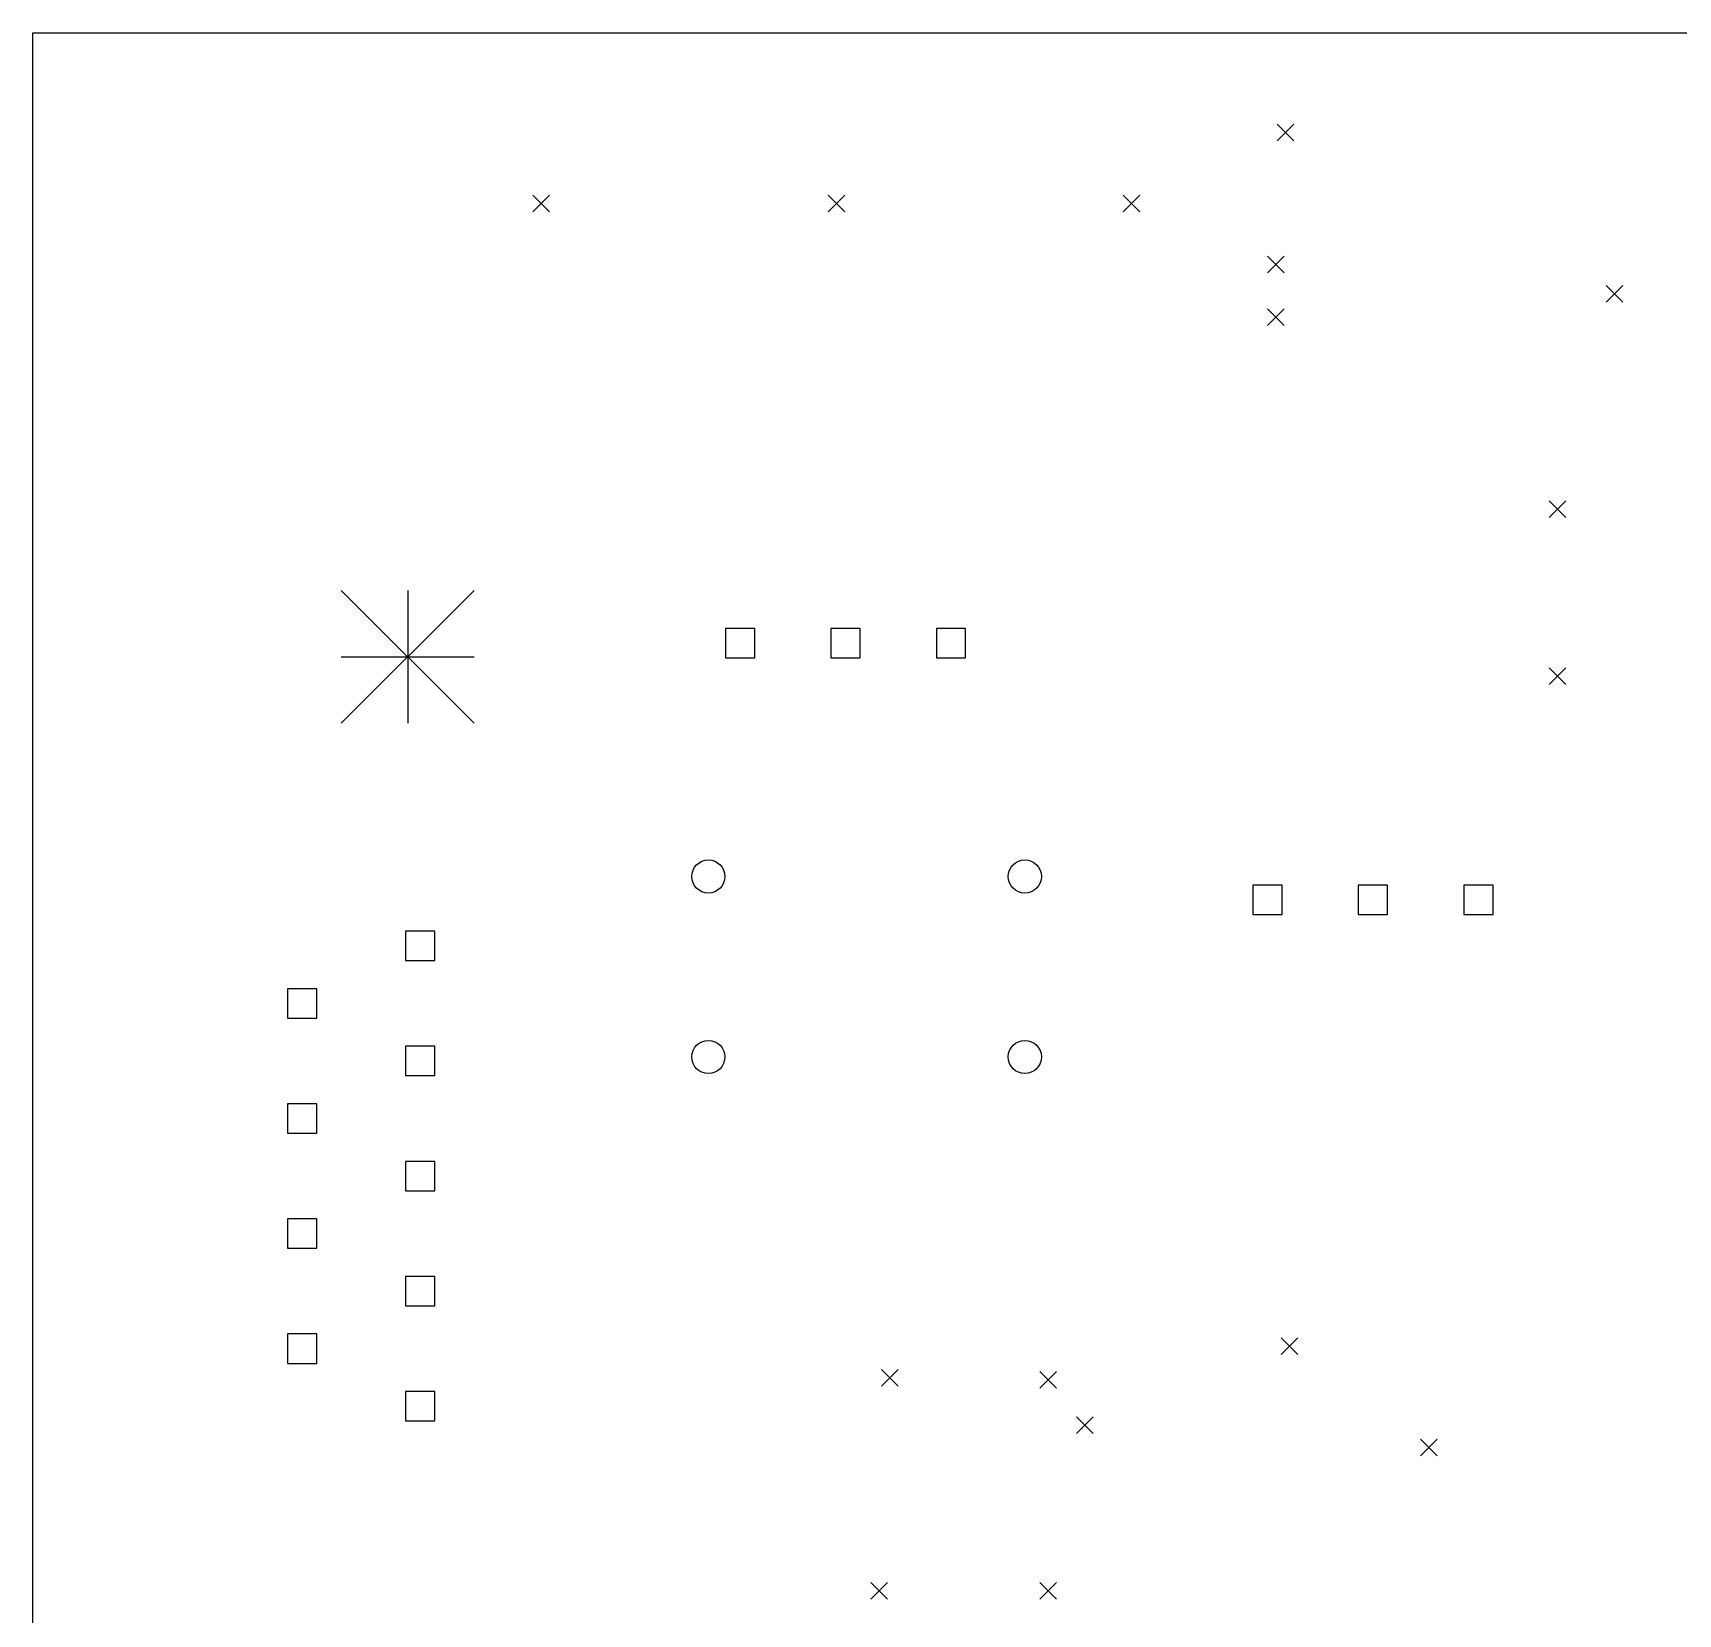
# Model space of a CAD drawing. Extents: x 4.24 to 7.47, y -5.89 to -2.76.
# Drawn here: x 4.321 to 5.88, y -4.258 to -2.76 of the extents above; entities that cross this region are included whole.
import ezdxf

# ---------------------------------------------------------------- set-up
doc = ezdxf.new("R2010")
doc.units = 0
doc.header["$MEASUREMENT"] = 0
doc.layers.add('BLACK', color=7, linetype='CONTINUOUS')

msp = doc.modelspace()

# ---------------------------------------------------------------- linework, layer by layer
at = {"layer": 'BLACK', "linetype": 'CONTINUOUS'}
for p, q in [((4.3207, -2.7595), (7.4703, -2.7595)), ((4.3207, -4.9249), (4.3207, -2.7595)), ((5.5001, -2.8461), (5.5159, -2.8619)), ((5.5159, -2.8461), (5.5001, -2.8619)), ((4.7946, -2.9134), (4.8104, -2.9291)), ((4.8104, -2.9134), (4.7946, -2.9291)), ((5.0746, -2.9134), (5.0903, -2.9291)), ((5.0903, -2.9134), (5.0746, -2.9291)), ((5.3543, -2.9134), (5.3701, -2.9291)), ((5.3701, -2.9134), (5.3543, -2.9291)), ((5.4911, -2.9711), (5.5069, -2.9869)), ((5.5069, -2.9711), (5.4911, -2.9869)), ((5.8122, -2.9988), (5.828, -3.0146)), ((5.828, -2.9988), (5.8122, -3.0146)), ((5.4911, -3.0211), (5.5069, -3.0369)), ((5.5069, -3.0211), (5.4911, -3.0369)), ((5.7581, -3.2031), (5.7739, -3.2189)), ((5.7739, -3.2031), (5.7581, -3.2189)), ((4.613, -3.2878), (4.739, -3.4137)), ((4.739, -3.2878), (4.613, -3.4137)), ((4.676, -3.2878), (4.676, -3.4137)), ((5.0049, -3.3241), (4.9771, -3.3241)), ((4.9771, -3.3241), (4.9771, -3.3519)), ((5.0049, -3.3519), (5.0049, -3.3241)), ((5.1049, -3.3241), (5.0771, -3.3241)), ((5.0771, -3.3241), (5.0771, -3.3519)), ((5.1049, -3.3519), (5.1049, -3.3241)), ((5.2049, -3.3241), (5.1771, -3.3241)), ((5.1771, -3.3241), (5.1771, -3.3519)), ((5.2049, -3.3519), (5.2049, -3.3241)), ((4.613, -3.3507), (4.739, -3.3507)), ((4.9771, -3.3519), (5.0049, -3.3519)), ((5.0771, -3.3519), (5.1049, -3.3519)), ((5.1771, -3.3519), (5.2049, -3.3519)), ((5.7581, -3.3611), (5.7739, -3.3769)), ((5.7739, -3.3611), (5.7581, -3.3769)), ((5.5049, -3.5672), (5.4771, -3.5672)), ((5.4771, -3.5672), (5.4771, -3.595)), ((5.5049, -3.595), (5.5049, -3.5672)), ((5.6049, -3.5672), (5.5771, -3.5672)), ((5.5771, -3.5672), (5.5771, -3.595)), ((5.6049, -3.595), (5.6049, -3.5672)), ((5.7049, -3.5672), (5.6771, -3.5672)), ((5.6771, -3.5672), (5.6771, -3.595)), ((5.7049, -3.595), (5.7049, -3.5672)), ((5.4771, -3.595), (5.5049, -3.595)), ((5.5771, -3.595), (5.6049, -3.595)), ((5.6771, -3.595), (5.7049, -3.595)), ((4.7017, -3.6108), (4.6739, -3.6108)), ((4.6739, -3.6108), (4.6739, -3.6387)), ((4.7017, -3.6387), (4.7017, -3.6108)), ((4.6739, -3.6387), (4.7017, -3.6387)), ((4.5899, -3.6654), (4.5621, -3.6654)), ((4.5621, -3.6654), (4.5621, -3.6932)), ((4.5899, -3.6932), (4.5899, -3.6654)), ((4.5621, -3.6932), (4.5899, -3.6932)), ((4.7017, -3.7199), (4.6739, -3.7199)), ((4.6739, -3.7199), (4.6739, -3.7477)), ((4.7017, -3.7477), (4.7017, -3.7199)), ((4.6739, -3.7477), (4.7017, -3.7477)), ((4.5899, -3.7744), (4.5621, -3.7744)), ((4.5621, -3.7744), (4.5621, -3.8023)), ((4.5899, -3.8023), (4.5899, -3.7744)), ((4.5621, -3.8023), (4.5899, -3.8023)), ((4.7017, -3.829), (4.6739, -3.829)), ((4.6739, -3.829), (4.6739, -3.8568)), ((4.7017, -3.8568), (4.7017, -3.829)), ((4.6739, -3.8568), (4.7017, -3.8568)), ((4.5899, -3.8835), (4.5621, -3.8835)), ((4.5621, -3.8835), (4.5621, -3.9113)), ((4.5899, -3.9113), (4.5899, -3.8835)), ((4.5621, -3.9113), (4.5899, -3.9113)), ((4.7017, -3.938), (4.6739, -3.938)), ((4.6739, -3.938), (4.6739, -3.9658)), ((4.7017, -3.9658), (4.7017, -3.938)), ((4.6739, -3.9658), (4.7017, -3.9658)), ((4.5899, -3.9925), (4.5621, -3.9925)), ((4.5621, -3.9925), (4.5621, -4.0204)), ((4.5899, -4.0204), (4.5899, -3.9925)), ((5.5039, -3.9961), (5.5197, -4.0119)), ((5.5197, -3.9961), (5.5039, -4.0119)), ((4.5621, -4.0204), (4.5899, -4.0204)), ((5.1251, -4.0261), (5.1409, -4.0419)), ((5.1409, -4.0261), (5.1251, -4.0419)), ((5.2751, -4.0281), (5.2909, -4.0439)), ((5.2909, -4.0281), (5.2751, -4.0439)), ((4.7017, -4.0471), (4.6739, -4.0471)), ((4.6739, -4.0471), (4.6739, -4.0749)), ((4.7017, -4.0749), (4.7017, -4.0471)), ((4.6739, -4.0749), (4.7017, -4.0749)), ((5.3101, -4.0711), (5.3259, -4.0869)), ((5.3259, -4.0711), (5.3101, -4.0869)), ((5.6361, -4.0921), (5.6519, -4.1079)), ((5.6519, -4.0921), (5.6361, -4.1079)), ((5.1151, -4.2281), (5.1309, -4.2439)), ((5.1309, -4.2281), (5.1151, -4.2439)), ((5.2751, -4.2281), (5.2909, -4.2439)), ((5.2909, -4.2281), (5.2751, -4.2439))]:
    msp.add_line(p, q, dxfattribs=at)
at = {"layer": 'BLACK'}
for centre in [(4.961, -3.559), (5.261, -3.559), (4.961, -3.73), (5.261, -3.73)]:
    msp.add_circle(centre, 0.0157, dxfattribs=at)

doc.saveas('drawing.dxf')
